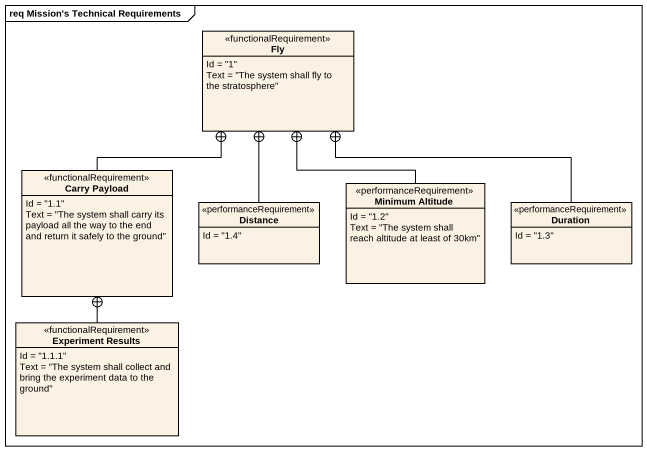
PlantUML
@startuml
mainframe req Mission's Technical Requirements
hide circle
hide empty members
class Fly <<functionalRequirement>> {
  Id = "1"
  Text = "The system shall fly to the stratosphere"
}
class "Carry Payload" as Carry_Payload <<functionalRequirement>> {
  Id = "1.1"
  Text = "The system shall carry its payload all the way to the end and return it safely to the ground"
}
class "Minimum Altitude" as Minimum_Altitude <<performanceRequirement>> {
  Id = "1.2"
  Text = "The system shall reach altitude at least of 30km"
}
class Distance <<performanceRequirement>> {
  Id = "1.4"
}
class Duration <<performanceRequirement>> {
  Id = "1.3"
}
class "Experiment Results" as Experiment_Results <<functionalRequirement>> {
  Id = "1.1.1"
  Text = "The system shall collect and bring the experiment data to the ground"
}
Carry_Payload -up-+ Fly
Minimum_Altitude -up-+ Fly
Distance -up-+ Fly
Duration -left-+ Fly
Experiment_Results -up-+ Carry_Payload
@enduml
